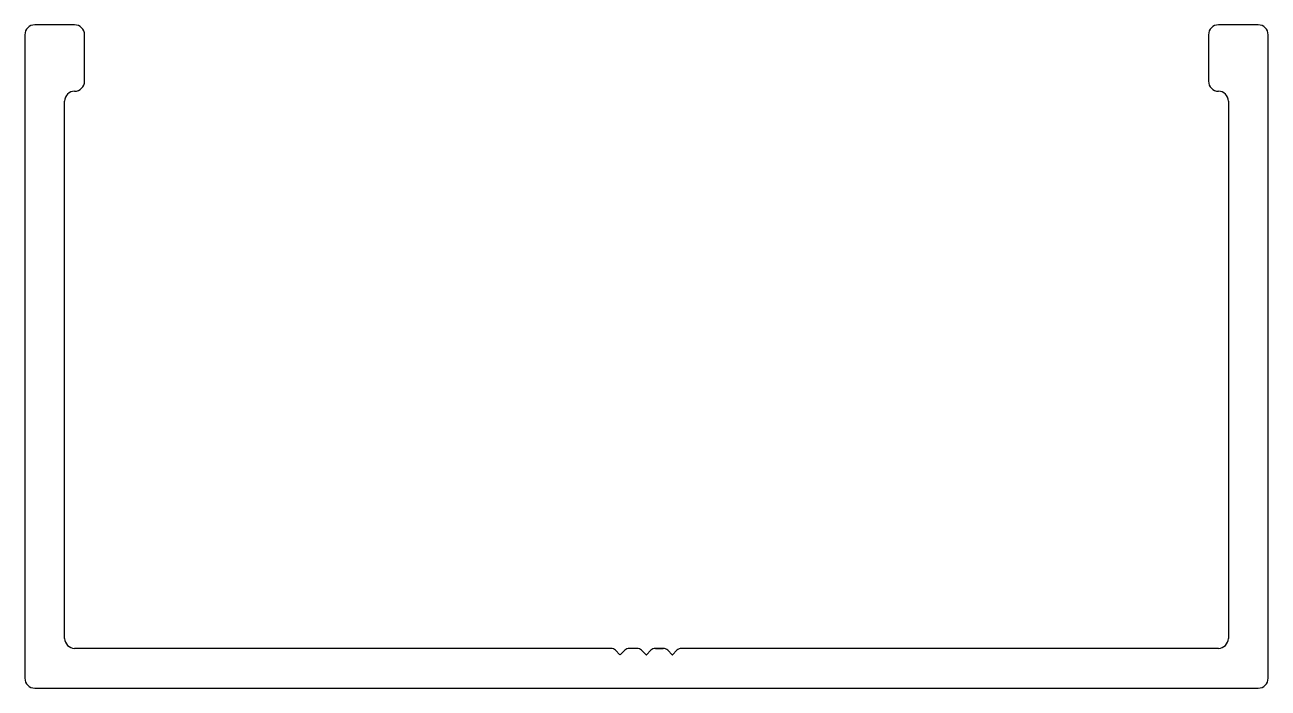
# Model space of a CAD drawing. Extents: x -23.7 to 24, y 3.5 to 28.9.
import ezdxf

# ---------------------------------------------------------------- set-up
doc = ezdxf.new("R2010")
doc.units = 0
doc.layers.add('1', color=7, linetype='CONTINUOUS')

msp = doc.modelspace()

# ---------------------------------------------------------------- linework, layer by layer
at = {"layer": '1', "linetype": 'CONTINUOUS'}
for p, q in [((-21.765, 28.93), (-23.289, 28.93)), ((23.574, 28.93), (22.05, 28.93)), ((-23.67, 28.549), (-23.67, 3.911)), ((-21.384, 26.771), (-21.384, 28.549)), ((21.669, 28.549), (21.669, 26.771)), ((23.955, 3.911), (23.955, 28.549)), ((-22.146, 5.435), (-22.146, 26.009)), ((22.431, 26.009), (22.431, 5.435)), ((-2.497, 5.054), (-21.765, 5.054)), ((-1.221, 5.054), (-2.497, 5.054)), ((-0.873, 4.81), (-1.044, 4.981)), ((-0.691, 4.981), (-0.862, 4.81)), ((-0.221, 5.054), (-0.514, 5.054)), ((0.127, 4.81), (-0.044, 4.981)), ((0.309, 4.981), (0.138, 4.81)), ((0.779, 5.054), (0.486, 5.054)), ((0.486, 5.054), (0.779, 5.054)), ((0.779, 5.054), (0.486, 5.054)), ((0.486, 5.054), (0.779, 5.054)), ((0.779, 5.054), (0.486, 5.054)), ((1.127, 4.81), (0.956, 4.981)), ((1.309, 4.981), (1.138, 4.81)), ((2.238, 5.054), (1.486, 5.054)), ((1.486, 5.054), (1.486, 5.054)), ((22.05, 5.054), (2.238, 5.054)), ((-23.289, 3.53), (23.574, 3.53))]:
    msp.add_line(p, q, dxfattribs=at)
for centre, radius, start, end in [((-23.289, 28.549), 0.381, 90, 180), ((-21.765, 28.549), 0.381, 0, 90), ((22.05, 28.549), 0.381, 90, 180), ((23.574, 28.549), 0.381, 360, 90), ((-21.765, 26.771), 0.381, 270, 0), ((22.05, 26.771), 0.381, 180, 270), ((-21.765, 26.009), 0.381, 90, 180), ((22.05, 26.009), 0.381, 0, 90), ((-21.765, 5.435), 0.381, 180, 270), ((22.05, 5.435), 0.381, 270, 0), ((-1.221, 4.804), 0.25, 45, 90), ((-0.867, 4.816), 0.008, 225, 315), ((-0.514, 4.804), 0.25, 90, 135), ((-0.221, 4.804), 0.25, 45, 90), ((0.133, 4.816), 0.008, 225, 315), ((0.486, 4.804), 0.25, 90, 135), ((0.779, 4.804), 0.25, 45, 90), ((1.133, 4.816), 0.008, 225, 315), ((1.486, 4.804), 0.25, 90, 135), ((-23.289, 3.911), 0.381, 180, 270), ((23.574, 3.911), 0.381, 270, 360)]:
    msp.add_arc(centre, radius, start, end, dxfattribs=at)

doc.saveas('drawing.dxf')
